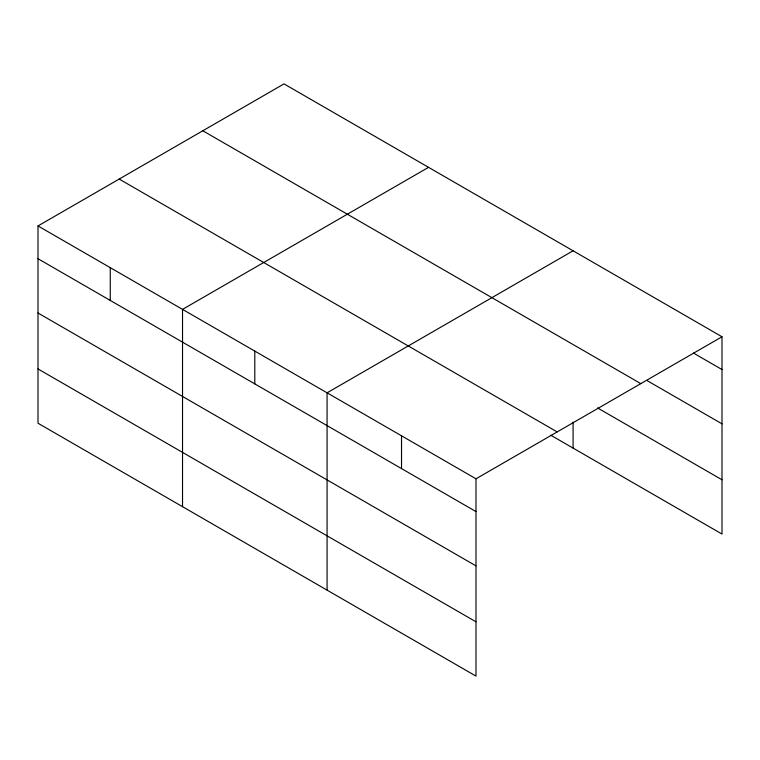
<?xml version="1.0" encoding="UTF-8"?>
<svg xmlns="http://www.w3.org/2000/svg" width="760" height="760" viewBox="0 0 760 760"><rect width="100%" height="100%" fill="white"/><g stroke="black" fill="none" stroke-linecap="round" stroke-linejoin="round"><path stroke-width="1.14" d="M475.988 565.877L475.988 478.8L38 225.939L38 423.234L475.988 676.106L475.988 565.877L38 313.006M550.696 435.166L722 534.061L722 336.765L284.012 83.894L38 225.939M428.545 167.343L182.533 309.377L182.533 506.683M573.087 250.791L327.075 392.825L327.075 590.121M475.988 478.8L722 336.765M693.443 353.058L722 369.55M647.539 380.855L722 423.842M202.825 130.768L640.813 383.638M597.559 407.93L722 479.778M119.187 179.066L557.175 431.927M38 258.713L475.988 511.584M38 368.942L475.988 621.813M573.087 422.123L573.087 448.087M401.527 435.812L401.527 468.597M254.799 351.101L254.799 383.885M110.266 267.653L110.266 300.438"/></g></svg>
